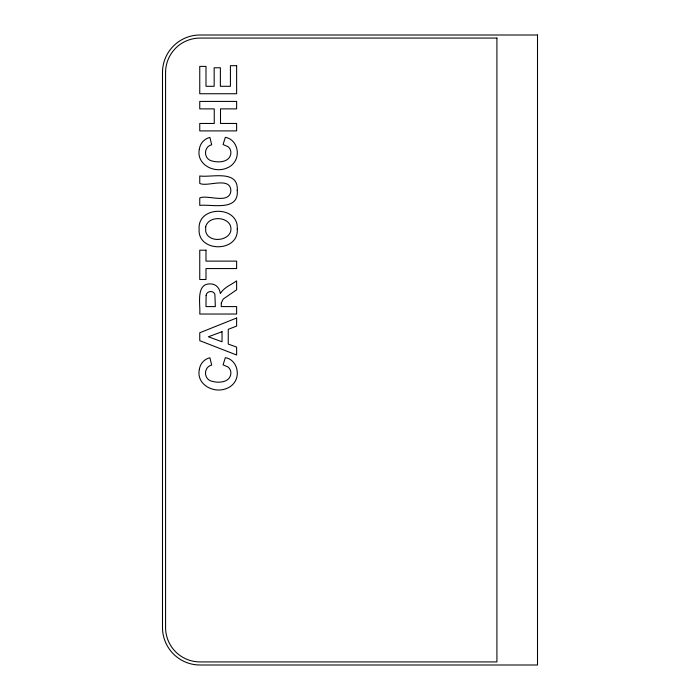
<?xml version="1.0" encoding="UTF-8"?>
<svg xmlns="http://www.w3.org/2000/svg" width="700" height="700" viewBox="0 0 700 700"><rect width="100%" height="100%" fill="white"/><g stroke="black" fill="none" stroke-linecap="round" stroke-linejoin="round"><path stroke-width="1.05" d="M206.115 295.348L205.992 306.591L215.346 306.591L214.891 294.394A4.008 4.008 0 0 0 212.091 291.734C209.475 290.955 206.412 292.477 206.115 295.348M221.331 302.864L221.226 306.591L236.626 306.591L236.626 314.037L199.754 314.037C200.664 304.605 195.029 281.846 212.074 284.034C216.808 284.629 219.923 289.091 220.351 293.606C223.886 287.402 231.096 284.874 236.626 280.884L236.626 289.791L223.178 299.092L221.331 302.864M237.248 190.242C239.181 211.741 211.803 204.041 199.754 205.38L199.754 197.934C207.594 194.355 229.976 205.03 230.886 190.47C230.02 176.173 207.314 187.268 199.754 183.426L199.754 175.98C211.339 177.73 238.621 169.312 237.248 190.242M199.369 148.96C195.947 164.062 213.553 173.469 226.293 168.263A16.266 16.266 0 0 0 234.43 162.181C240.572 153.51 236.513 139.213 225.356 137.322L223.064 144.541L227.92 146.615A7.455 7.455 0 0 1 230.886 152.714C230.571 162.75 217.184 163.205 210.131 160.335A8.321 8.321 0 0 1 206.22 156.275C204.173 151.778 206.57 145.749 211.671 144.795L209.912 137.428C204.383 138.661 200.174 143.395 199.369 148.96M199.369 369.285C195.947 384.387 213.553 393.785 226.293 388.579A16.266 16.266 0 0 0 234.43 382.506C240.572 373.835 236.513 359.537 225.356 357.648L223.064 364.866L227.92 366.94A7.455 7.455 0 0 1 230.886 373.039C230.571 383.075 217.184 383.521 210.131 380.651A8.321 8.321 0 0 1 206.22 376.6C204.173 372.094 206.57 366.065 211.671 365.111L209.912 357.744C204.383 358.986 200.174 363.711 199.369 369.285M237.248 228.97C239.138 252.674 197.321 252.665 199.124 229.075C197.374 205.45 238.936 205.327 237.248 228.97M205.678 226.809L205.686 231.184A9.135 9.135 0 0 0 208.644 236.416C216.851 243.504 235.156 237.457 230.09 224.945C225.549 216.072 208.119 216.396 205.678 226.809M236.626 318.01L199.754 332.771L199.754 340.646L236.626 355.005L236.626 347.104L228.244 344.067L228.244 329.324L236.626 326.104L236.626 318.01M222.031 331.713L208.355 336.796L222.031 341.775L222.031 331.713M537.504 35L199.999 35A37.502 37.502 0 0 0 162.496 72.502L162.496 627.497A37.502 37.502 0 0 0 199.999 665L537.504 665L537.504 35M496.921 38.08L199.999 38.08A34.422 34.422 0 0 0 165.576 72.502L165.576 627.497A34.422 34.422 0 0 0 199.999 661.92L496.921 661.92L496.921 38.08M236.626 65.695L230.414 65.695L230.414 86.293L220.377 86.293L220.377 67.777L214.165 67.777L214.165 86.293L205.992 86.293L205.992 66.395L199.754 66.395L199.754 93.739L236.626 93.739L236.626 65.695M236.626 101.43L199.754 101.43L199.754 108.876L214.261 108.876L214.261 123.462L199.754 123.462L199.754 130.909L236.626 130.909L236.626 123.462L220.5 123.462L220.5 108.876L236.626 108.876L236.626 101.43M205.992 250.197L199.754 250.197L199.754 279.501L205.992 279.501L205.992 268.564L236.626 268.564L236.626 261.118L205.992 261.118L205.992 250.197"/></g></svg>
